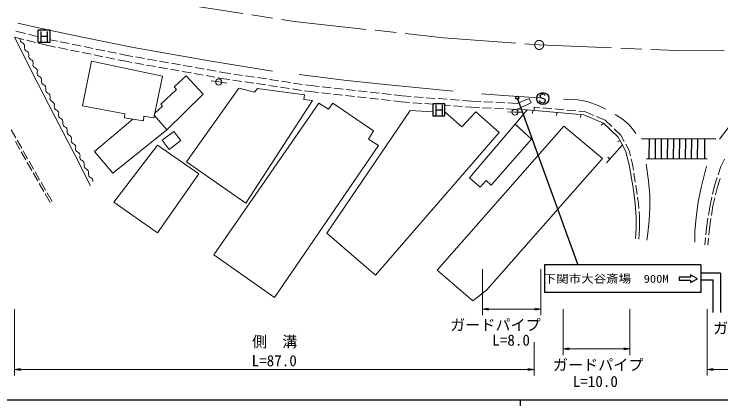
# Model space of a CAD drawing. Units: millimetres, scale not verified. Extents: x 40000 to 680000, y 20000 to 380000.
# Drawn here: x 184223 to 301222, y 204000 to 268772 of the extents above; entities that cross this region are included whole.
import ezdxf
from ezdxf.enums import TextEntityAlignment as Align

# ---------------------------------------------------------------- set-up
doc = ezdxf.new("R2010")
doc.units = ezdxf.units.MM
doc.header["$LTSCALE"] = 1000
doc.linetypes.add('CHAIN', pattern=[18.5, 12, -1.5, 3.5, -1.5])
for name, color, linetype, lineweight in [('M-BMK', 2, 'CHAIN', 13), ('M-STR-HTXT', 7, 'Continuous', 13), ('M-STR-STRC', 7, 'Continuous', 25), ('M-TTL-BAND', 7, 'Continuous', 25), ('M-WORK', 1, 'Continuous', 13)]:
    doc.layers.add(name, color=color, linetype=linetype, lineweight=lineweight)
doc.styles.add('ＭＳ ゴシック', font='')
doc.styles.get('ＭＳ ゴシック').set_extended_font_data('MS Gothic')

# ---------------------------------------------------------------- blocks, each defined once
blk = doc.blocks.new('open_arrow')
at = {"color": 0, "linetype": 'Continuous', "lineweight": -2}
blk.add_lwpolyline([(7.5, 1.25), (0, 0), (7.5, -1.25)], dxfattribs=at)

msp = doc.modelspace()

# ---------------------------------------------------------------- linework, layer by layer
at = {"layer": 'M-BMK'}
for p, q in [((210208, 270716), (230567, 267548)), ((230567, 267548), (255309, 264877)), ((255309, 264877), (271146, 263687)), ((271146, 263687), (294060, 262760)), ((294060, 262760), (301765, 262725))]:
    msp.add_line(p, q, dxfattribs=at)
msp.add_circle((271146, 263687), 750, dxfattribs=at)
at = {"layer": 'M-STR-HTXT'}
for p, q in [((261767, 226594), (261767, 219000)), ((271444, 226594), (271444, 219000)), ((184271, 220000), (184271, 209000)), ((261767, 220000), (271444, 220000)), ((275112, 220000), (275112, 212406)), ((286176, 220000), (286176, 212406)), ((298957, 220000), (298957, 209000)), ((270290, 214549), (270290, 209000)), ((275112, 213406), (286176, 213406)), ((184271, 210000), (270290, 210000)), ((298957, 210000), (358556, 210000))]:
    msp.add_line(p, q, dxfattribs=at)
at = {"layer": 'M-STR-STRC'}
for p, q in [((190167, 266114), (188167, 266114)), ((188167, 266114), (188167, 264114)), ((188708, 264198), (188708, 265898)), ((189699, 265909), (189699, 264204)), ((190167, 264114), (190167, 266114)), ((188708, 265114), (189699, 265114)), ((188167, 264114), (190167, 264114)), ((271281, 255296), (271266, 255182)), ((271266, 255182), (271351, 255000)), ((271410, 255434), (271281, 255296)), ((271541, 255527), (271410, 255434)), ((271707, 255561), (271541, 255527)), ((271823, 255544), (271707, 255561)), ((271967, 255472), (271823, 255544)), ((272077, 255397), (271967, 255472)), ((272111, 255286), (272077, 255397)), ((255525, 253968), (253525, 253968)), ((253525, 253968), (253525, 251968)), ((255525, 251968), (255525, 253968)), ((267515, 254961), (277568, 227315)), ((271268, 254407), (271229, 254517)), ((271352, 254230), (271268, 254407)), ((271351, 255000), (271502, 254926)), ((271455, 254156), (271352, 254230)), ((271601, 254081), (271455, 254156)), ((271502, 254926), (272034, 254738)), ((271722, 254064), (271601, 254081)), ((271889, 254093), (271722, 254064)), ((272014, 254189), (271889, 254093)), ((272085, 254338), (272014, 254189)), ((272034, 254738), (272115, 254565)), ((272115, 254565), (272085, 254338)), ((254065, 252053), (254065, 253752)), ((254065, 252968), (255057, 252968)), ((255057, 253763), (255057, 252058)), ((253525, 251968), (255525, 251968)), ((288099, 248221), (300412, 248144)), ((289363, 248213), (289323, 244904)), ((290363, 248201), (290323, 244893)), ((291363, 248189), (291323, 244881)), ((292362, 248177), (292323, 244869)), ((293362, 248165), (293323, 244857)), ((294362, 248153), (294323, 244845)), ((295362, 248142), (295323, 244833)), ((296362, 248130), (296323, 244821)), ((297362, 248118), (297323, 244810)), ((298536, 248156), (298535, 244834)), ((288922, 244908), (298957, 244831)), ((272031, 227315), (272031, 222744)), ((297893, 227315), (272031, 227315)), ((297893, 227315), (297893, 222744)), ((301157, 225950), (297893, 225950)), ((301157, 225950), (301157, 219422)), ((296217, 225294), (294313, 225294)), ((294313, 225294), (294313, 224761)), ((294313, 224761), (296217, 224761)), ((297360, 225028), (296217, 225675)), ((296217, 225675), (296217, 225294)), ((296217, 224380), (297360, 225028)), ((296217, 224761), (296217, 224380)), ((297893, 224862), (299935, 224862)), ((299935, 219422), (299935, 224862)), ((297893, 222744), (272031, 222744))]:
    msp.add_line(p, q, dxfattribs=at)
for centre, radius in [((267515, 254961), 250), ((271739, 254809), 1000)]:
    msp.add_circle(centre, radius, dxfattribs=at)
at = {"layer": 'M-TTL-BAND'}
for p, q in [((40000, 205000), (579000, 205000)), ((268000, 205000), (268000, 204000))]:
    msp.add_line(p, q, dxfattribs=at)
at = {"layer": 'M-WORK'}
for p, q in [((184819, 267309), (190035, 266133)), ((186099, 265558), (184515, 265955)), ((190035, 266133), (195523, 264960)), ((185815, 264598), (184271, 264986)), ((184271, 264986), (188018, 257509)), ((187755, 264111), (186300, 264476)), ((188167, 265038), (186584, 265436)), ((191380, 264297), (190167, 264544)), ((195523, 264960), (203967, 263248)), ((189783, 263602), (188240, 263989)), ((191094, 263335), (189783, 263602)), ((193340, 263899), (191870, 264198)), ((195300, 263500), (193830, 263799)), ((197260, 263101), (195790, 263400)), ((193054, 262936), (191584, 263235)), ((195014, 262538), (193544, 262837)), ((196974, 262139), (195504, 262438)), ((199219, 262702), (197749, 263001)), ((201179, 262304), (199709, 262603)), ((202882, 261957), (201669, 262204)), ((203967, 263248), (216491, 261044)), ((195551, 253616), (197006, 261012)), ((197006, 261012), (208764, 258495)), ((198934, 261740), (197464, 262039)), ((200894, 261341), (199424, 261640)), ((202695, 260975), (201384, 261242)), ((203689, 260799), (202695, 260975)), ((203863, 261783), (202882, 261957)), ((205832, 261434), (204355, 261696)), ((207802, 261085), (206325, 261347)), ((209771, 260735), (208294, 260997)), ((216491, 261044), (227022, 259355)), ((205658, 260449), (204181, 260711)), ((207628, 260100), (206151, 260362)), ((209597, 259751), (208120, 260013)), ((211740, 260386), (210263, 260648)), ((213709, 260037), (212232, 260299)), ((215679, 259688), (214202, 259950)), ((211566, 259401), (210089, 259663)), ((212677, 258592), (210699, 256779)), ((213535, 259052), (212058, 259314)), ((215538, 255543), (212677, 258592)), ((215505, 258703), (214028, 258965)), ((217474, 258354), (215997, 258616)), ((217648, 259338), (216171, 259600)), ((219122, 259077), (218140, 259251)), ((220078, 258934), (219122, 259077)), ((222056, 258639), (220572, 258861)), ((231408, 258792), (238867, 257877)), ((188018, 257509), (190950, 251834)), ((208764, 258495), (207372, 251638)), ((218095, 257554), (216852, 257741)), ((218960, 258090), (217966, 258266)), ((218095, 257554), (219432, 257342)), ((219932, 257945), (218960, 258090)), ((221910, 257650), (220427, 257871)), ((223889, 257355), (222405, 257576)), ((224034, 258344), (222550, 258566)), ((226012, 258049), (224528, 258270)), ((227990, 257754), (226506, 257975)), ((229968, 257459), (228485, 257680)), ((238867, 257877), (245622, 257127)), ((211121, 256309), (208494, 253870)), ((210699, 256779), (211121, 256309)), ((212773, 244347), (221436, 256551)), ((221436, 256551), (224000, 255879)), ((224000, 255879), (224501, 256473)), ((225867, 257060), (224383, 257281)), ((224501, 256473), (232287, 255425)), ((227845, 256765), (226361, 256986)), ((229823, 256470), (228339, 256691)), ((231801, 256174), (230317, 256396)), ((231946, 257164), (230463, 257385)), ((233397, 256947), (232441, 257090)), ((234720, 256799), (233397, 256947)), ((236708, 256577), (235217, 256744)), ((238695, 256355), (237205, 256522)), ((240683, 256133), (239192, 256299)), ((245622, 257127), (256903, 256048)), ((209511, 249633), (215538, 255543)), ((232287, 255425), (232209, 254659)), ((233268, 255956), (232296, 256101)), ((234609, 255806), (233268, 255956)), ((236596, 255583), (235105, 255750)), ((238584, 255361), (237093, 255528)), ((240571, 255139), (239081, 255306)), ((242559, 254917), (241068, 255084)), ((242671, 255911), (241180, 256077)), ((244658, 255688), (243167, 255855)), ((246646, 255466), (245155, 255633)), ((248466, 255263), (247143, 255411)), ((249951, 255149), (248466, 255263)), ((251945, 254997), (250450, 255111)), ((261594, 255602), (265253, 255297)), ((265253, 255297), (271187, 254945)), ((217307, 228950), (234669, 254076)), ((233616, 254487), (222558, 237502)), ((232209, 254659), (233616, 254487)), ((234669, 254076), (236264, 253046)), ((236264, 253046), (237004, 254037)), ((237004, 254037), (243733, 249455)), ((244547, 254695), (243056, 254861)), ((246534, 254472), (245044, 254639)), ((248372, 254267), (247031, 254417)), ((249702, 254165), (248372, 254267)), ((251696, 254013), (250201, 254127)), ((253525, 253874), (252195, 253975)), ((253939, 254845), (252444, 254959)), ((255934, 254693), (254438, 254807)), ((257928, 254541), (256432, 254655)), ((259912, 254389), (258426, 254503)), ((261459, 254314), (259912, 254389)), ((263456, 254216), (261958, 254290)), ((265454, 254119), (263956, 254192)), ((267501, 254019), (265953, 254095)), ((269804, 254121), (267378, 253024)), ((267501, 254019), (269491, 254841)), ((269491, 254841), (269804, 254121)), ((275151, 254734), (277567, 254594)), ((277567, 254594), (279091, 254312)), ((279091, 254312), (280921, 253679)), ((202572, 252264), (195551, 253616)), ((208791, 253542), (207525, 252388)), ((208494, 253870), (208791, 253542)), ((235984, 232565), (249810, 252858)), ((249810, 252858), (253525, 252618)), ((256441, 253651), (255525, 253721)), ((258435, 253499), (256939, 253613)), ((259849, 253391), (258933, 253461)), ((261252, 253323), (259849, 253391)), ((263250, 253225), (261752, 253298)), ((265247, 253128), (263749, 253201)), ((267245, 253030), (265747, 253103)), ((269148, 252938), (267745, 253006)), ((270075, 252857), (270031, 252358)), ((270305, 253389), (270290, 252838)), ((270305, 253389), (271258, 253305)), ((271756, 253262), (273251, 253131)), ((273749, 253088), (275243, 252958)), ((275741, 252914), (277236, 252784)), ((277734, 252740), (278687, 252657)), ((280921, 253679), (282187, 253046)), ((190950, 251834), (194304, 245384)), ((202478, 251623), (202572, 252264)), ((205637, 251122), (202478, 251623)), ((205715, 251920), (205637, 251122)), ((207372, 251638), (205715, 251920)), ((209511, 249633), (207450, 252020)), ((255525, 252489), (255627, 252483)), ((255627, 252483), (258332, 250153)), ((258332, 250153), (260661, 252639)), ((260661, 252639), (264539, 249183)), ((267133, 252569), (265947, 252596)), ((267133, 252569), (268199, 252554)), ((274060, 252509), (274016, 252011)), ((278044, 252161), (278001, 251663)), ((278687, 252657), (280149, 252038)), ((280610, 251843), (282071, 251224)), ((283712, 252201), (284861, 251474)), ((203867, 251402), (197549, 246068)), ((259604, 241693), (267179, 250582)), ((267179, 250582), (269853, 248120)), ((267179, 250582), (267563, 250262)), ((281766, 250756), (281423, 250392)), ((282071, 251224), (283190, 250170)), ((284861, 251474), (285963, 250536)), ((285963, 250536), (286620, 249832)), ((183736, 249649), (184480, 248347)), ((200551, 242456), (209511, 249633)), ((208729, 247917), (210683, 249387)), ((210683, 249387), (211830, 247862)), ((243733, 249455), (242888, 248111)), ((254271, 226457), (275248, 250242)), ((275248, 250242), (281651, 244918)), ((283554, 249827), (284672, 248772)), ((286620, 249832), (287159, 249058)), ((301019, 248103), (302450, 249995)), ((242888, 248111), (244546, 247063)), ((264539, 249183), (244034, 225596)), ((269853, 248120), (263192, 240497)), ((284672, 248772), (285234, 247715)), ((184423, 247720), (185167, 246418)), ((184728, 247912), (185471, 246610)), ((207953, 247129), (200702, 237685)), ((214803, 242370), (207953, 247129)), ((209875, 246392), (208729, 247917)), ((211830, 247862), (209875, 246392)), ((244546, 247063), (227313, 221936)), ((284535, 247900), (284102, 247651)), ((284956, 247168), (285514, 246017)), ((285469, 247273), (286032, 246215)), ((185414, 245983), (186158, 244681)), ((185719, 246175), (186463, 244873)), ((197549, 246068), (200551, 242456)), ((285514, 246017), (286046, 243875)), ((286032, 246215), (286248, 245342)), ((194304, 245384), (196884, 240388)), ((281651, 244918), (262418, 223108)), ((282858, 244811), (282485, 245143)), ((286369, 244857), (286585, 243984)), ((301210, 243595), (301814, 244792)), ((186406, 244246), (187149, 242944)), ((186711, 244439), (187454, 243136)), ((222558, 237502), (212773, 244347)), ((286046, 243875), (286765, 239739)), ((286585, 243984), (286743, 242977)), ((288872, 243992), (289247, 241225)), ((297972, 240122), (298863, 243617)), ((300762, 242221), (301210, 243595)), ((187397, 242509), (188141, 241207)), ((187702, 242702), (188446, 241399)), ((207941, 232634), (214803, 242370)), ((286820, 242483), (287051, 241001)), ((261363, 240145), (259604, 241693)), ((262348, 241247), (261363, 240145)), ((263192, 240497), (262348, 241247)), ((289247, 241225), (289458, 238832)), ((300159, 240371), (300607, 241746)), ((300642, 240238), (301080, 241583)), ((188389, 240772), (189132, 239470)), ((188694, 240965), (189437, 239662)), ((287128, 240507), (287360, 239024)), ((297479, 237730), (297972, 240122)), ((299847, 239013), (300159, 240371)), ((300334, 238898), (300642, 240238)), ((189380, 239035), (190200, 237600)), ((189685, 239228), (190512, 237778)), ((286765, 239739), (287046, 237464)), ((289458, 238832), (289458, 236768)), ((200702, 237685), (207941, 232634)), ((287437, 238530), (287594, 237524)), ((287594, 237524), (287650, 236626)), ((297128, 235126), (297479, 237730)), ((299424, 237167), (299736, 238526)), ((299915, 237071), (300222, 238411)), ((287046, 237464), (287187, 235212)), ((289458, 236768), (289341, 234634)), ((299167, 235557), (299424, 237167)), ((299661, 235477), (299915, 237071)), ((287187, 235212), (287187, 233336)), ((287681, 236127), (287737, 235229)), ((287737, 235229), (287737, 233317)), ((289341, 234634), (289130, 232546)), ((296940, 232828), (297128, 235126)), ((298832, 233454), (299089, 235063)), ((299328, 233389), (299582, 234983)), ((287187, 233336), (287070, 231624)), ((287737, 233317), (287619, 231586)), ((298716, 232300), (298832, 233454)), ((299213, 232242), (299328, 233389)), ((244034, 225596), (235984, 232565)), ((289130, 232546), (288989, 231397)), ((296916, 231092), (296940, 232828)), ((298549, 230648), (298666, 231802)), ((299047, 230598), (299163, 231745)), ((227313, 221936), (217307, 228950)), ((260167, 221385), (254271, 226457)), ((262418, 223108), (260167, 221385))]:
    msp.add_line(p, q, dxfattribs=at)
msp.add_lwpolyline([(267179, 250582), (269148, 252938), (278553, 252117), (281766, 250756), (284229, 248434), (284956, 247168), (282305, 244189)], dxfattribs=at)
for centre in [(218095, 257554), (267133, 252569)]:
    msp.add_circle(centre, 500, dxfattribs=at)
for centre, start, end in [((185795, 264592), 164.82547, 248.94135), ((185376, 263505), 344.82547, 68.94135), ((186501, 263200), 164.82547, 248.94135), ((186082, 262113), 344.82547, 68.94135), ((187206, 261808), 164.82547, 248.94135), ((186788, 260721), 344.82547, 68.94135), ((187912, 260416), 164.82547, 248.94135), ((187494, 259329), 344.82547, 68.94135), ((188618, 259024), 164.82547, 248.94135), ((188199, 257937), 344.82547, 68.94135), ((189324, 257632), 164.82547, 248.94135), ((188905, 256544), 344.82547, 68.94135), ((190029, 256240), 164.82547, 248.94135), ((189611, 255152), 344.82547, 68.94135), ((190735, 254848), 164.82547, 248.94135), ((190316, 253760), 344.82547, 68.94135), ((191441, 253455), 164.82547, 248.94135), ((191022, 252368), 344.82547, 68.94135), ((192146, 252063), 164.82547, 248.94135), ((191728, 250976), 344.82547, 68.94135), ((192852, 250671), 164.82547, 248.94135), ((192434, 249584), 344.82547, 68.94135), ((193558, 249279), 164.82547, 248.94135), ((193139, 248192), 344.82547, 68.94135), ((194264, 247887), 164.82547, 248.94135), ((193845, 246800), 344.82547, 68.94135), ((194969, 246495), 164.82547, 248.94135), ((194551, 245408), 344.82547, 68.94135), ((195675, 245103), 164.82547, 248.94135), ((195256, 244016), 344.82547, 68.94135), ((196381, 243711), 164.82547, 248.94135), ((195962, 242624), 344.82547, 68.94135), ((197086, 242319), 164.82547, 248.94135), ((196668, 241232), 344.82547, 68.94135)]:
    msp.add_arc(centre, 582, start, end, dxfattribs=at)

# ---------------------------------------------------------------- block references
at = {"layer": 'M-STR-HTXT', "xscale": 133, "yscale": 133}
for p in [(261767, 220000), (275112, 213406), (184271, 210000), (298957, 210000)]:
    msp.add_blockref('open_arrow', p, dxfattribs=at)
at = {"layer": 'M-STR-HTXT', "xscale": 133, "yscale": 133, "rotation": 180}
for p in [(271444, 220000), (286176, 213406), (270290, 210000)]:
    msp.add_blockref('open_arrow', p, dxfattribs=at)

# ---------------------------------------------------------------- texts
at = {"layer": 'M-STR-HTXT', "style": 'ＭＳ ゴシック'}
for s, p in [('ガードパイプ', (263909, 217375)), ('ガードパイプ', (307442, 216843)), ('側\u3000溝', (227358, 214608)), ('ガードパイプ', (280911, 210781))]:
    msp.add_text(s, height=1833, dxfattribs=at).set_placement(p, align=Align.MIDDLE_CENTER)
for s, p in [('L=8.0', (266495, 213400)), ('L=87.0', (227281, 210000)), ('L=10.0', (280436, 206568))]:
    msp.add_text(s, height=1833, dxfattribs=at).set_placement(p, align=Align.BOTTOM_CENTER)
at = {"layer": 'M-STR-STRC', "style": 'ＭＳ ゴシック', "width": 1.15}
msp.add_text('下関市大谷斎場\u3000900M', height=1320, dxfattribs=at).set_placement((292577, 225011), align=Align.MIDDLE_RIGHT)

doc.saveas('drawing.dxf')
